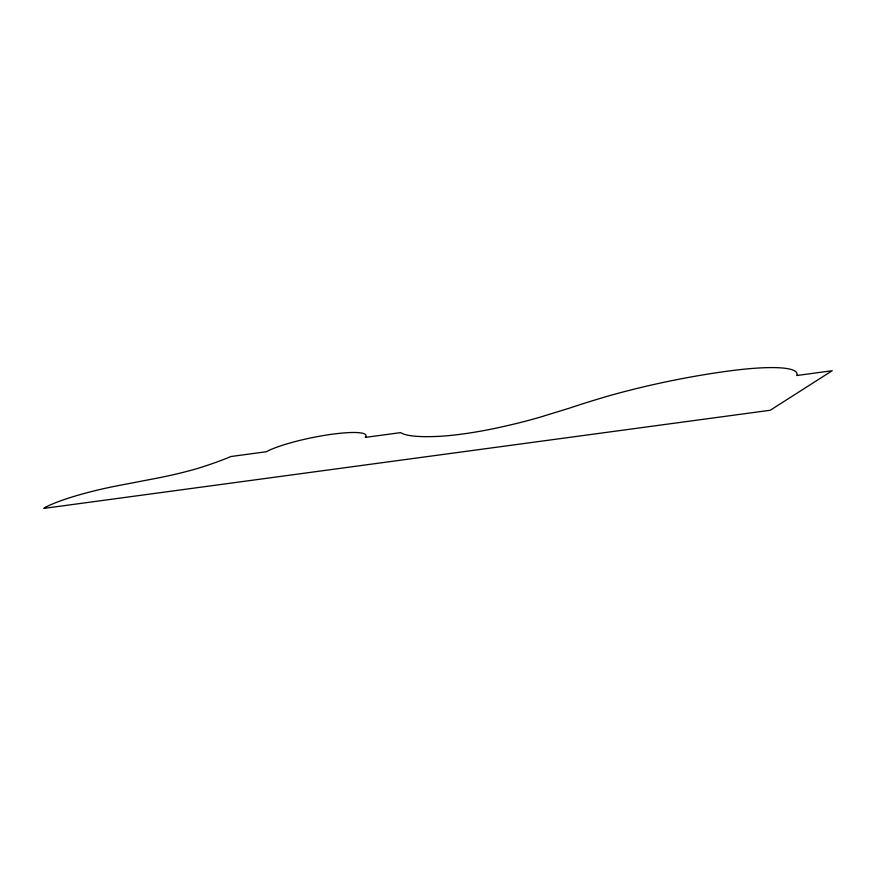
<?xml version="1.0" encoding="UTF-8"?>
<svg xmlns="http://www.w3.org/2000/svg" width="876" height="876" viewBox="0 0 876 876"><rect width="100%" height="100%" fill="white"/><g stroke="black" fill="none" stroke-linecap="round" stroke-linejoin="round"><path stroke-width="1.31" d="M46.209 506.865L43.8 508.409L770.245 410.253L832.2 370.723L796.766 375.519A109.445 17.684 -11.6 0 0 722.7 371.851A148.734 24.035 -11.6 0 0 604.692 397.069A254.062 41.062 -11.6 0 0 569.29 408.205L539.857 417.228A105.7 17.082 -11.6 0 1 503.273 426.557A79.683 12.877 -11.6 0 1 435.843 436.489A123.998 20.038 -11.6 0 1 400.693 432.613L365.248 437.398A53.622 8.661 -11.6 0 0 329.737 434.562A53.622 8.661 -11.6 0 0 266.282 451.742L230.848 456.538A129.538 20.936 -11.6 0 1 196.235 468.857A82.683 13.359 -11.6 0 1 153.223 478.898L121.819 484.932A80.548 13.02 -11.6 0 0 46.209 506.865"/></g></svg>
